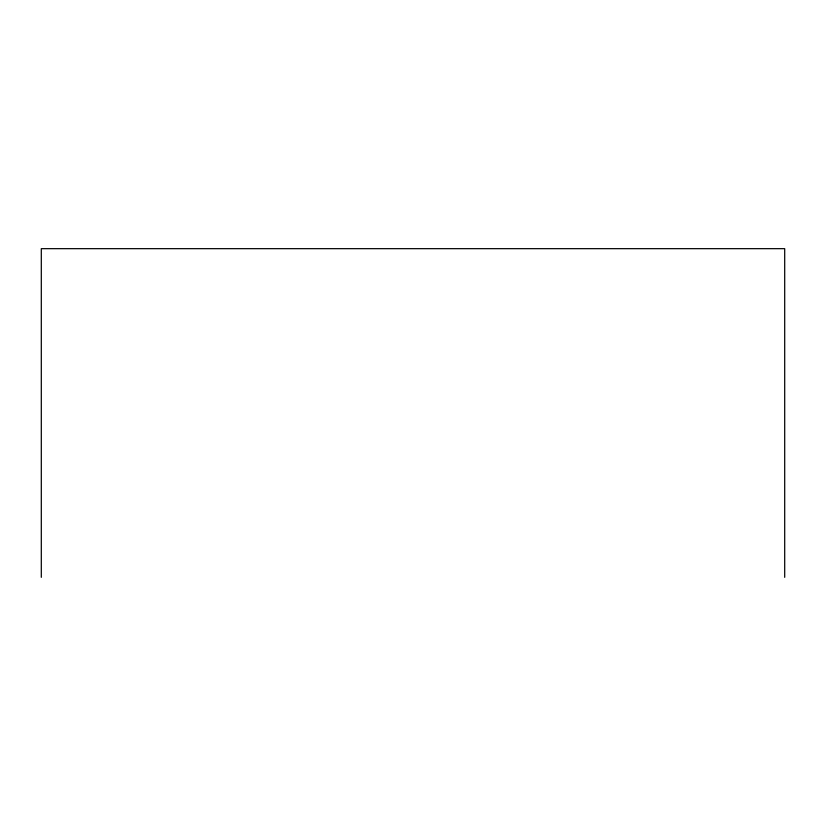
<?xml version="1.0" encoding="UTF-8"?>
<svg xmlns="http://www.w3.org/2000/svg" width="826" height="826" viewBox="0 0 826 826"><rect width="100%" height="100%" fill="white"/><g stroke="black" fill="none" stroke-linecap="round" stroke-linejoin="round"><path stroke-width="1.24" d="M784.7 577.333L784.7 248.667L41.3 248.667L41.3 577.333"/></g></svg>
